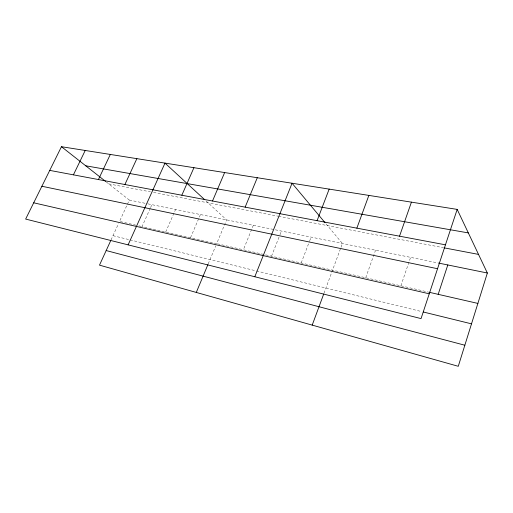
<?xml version="1.0" encoding="UTF-8"?>
<svg xmlns="http://www.w3.org/2000/svg" width="513" height="513" viewBox="0 0 513 513"><rect width="100%" height="100%" fill="white"/><g stroke="black" fill="none" stroke-linecap="round" stroke-linejoin="round"><path stroke-width="0.38" stroke-dasharray="2.56 1.92" d="M400.865 285.792L410.599 257.372M365.711 277.745L375.529 250.229M323.985 293.276L340.773 247.926M341.042 247.189L342.415 243.483L325.511 223.258M301.195 262.983L309.403 241.54M309.685 240.802L311.102 237.102M271.518 256.192L279.694 235.493M279.983 234.755L281.445 231.062M253.313 225.329L243.38 249.754L428.079 292.019M208.22 263.874L215.768 245.81M190.535 237.66L200.442 214.556M165.693 231.979L175.568 209.49M150.251 208.316L142.056 226.566L216.672 243.643L226.599 219.885L205.828 200.743M150.578 207.585L151.893 204.661M111.045 239.93L118.554 223.553M106.242 181.916L129.321 200.064L119.535 221.411L135.842 225.143M108.743 183.885L150.418 191.83M153.534 192.426L277.815 216.127M278.597 216.274L443.373 247.696M129.321 200.064L147.225 203.712M148.001 203.873L437.73 262.9M138.952 225.855L141.28 226.387M217.435 243.816L241.854 249.401M112.995 235.685L129.276 239.686M130.052 239.879L255.737 270.787M256.5 270.973L421.801 311.622"/><path stroke-width="0.77" d="M457.179 209.394L421.045 318.599L25.65 219.07L61.457 146.705L457.179 209.394L487.35 273.012L458.276 366.295L99.49 265.144L110.725 240.642M438.185 294.334L447.804 264.952M399.531 236.185L411.426 202.141M356.856 228.157L368.866 195.402M312.205 325.114L323.709 294.026M317.079 220.673L329.166 189.111M254.807 276.751L292.057 183.237L325.024 222.674M245.143 207.143L257.289 177.729M196.287 292.436L207.919 264.593M212.51 201.006L224.643 172.554M181.839 195.235L193.933 167.693M128.109 244.861L164.994 163.108L204.7 199.698M124.89 184.526L136.868 158.652M98.425 179.55L110.321 154.445M73.41 174.843L85.222 150.469M85.748 165.802L468.337 232.915M49.735 170.387L445.457 244.823M444.149 247.85L478.526 254.403M438.5 263.06L487.35 273.012M41.886 186.251L437.544 268.722M428.855 292.198L477.872 303.414M33.698 202.802L429.246 293.802M423.328 312L471.505 323.844M106.178 250.549L464.842 345.223M61.457 146.705L105.614 181.422"/></g></svg>
